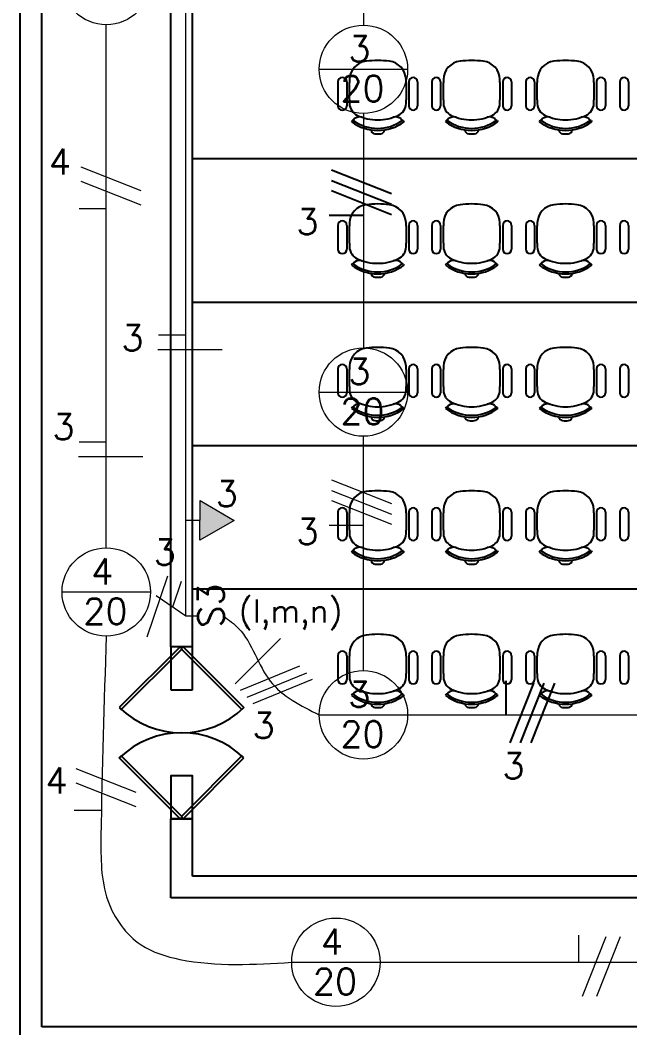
# Model space of a CAD drawing. Extents: x 1.6 to 100.8, y -3.3 to 55.9.
# Drawn here: x 55.66 to 59.91, y 8.2 to 15.22 of the extents above; entities that cross this region are included whole.
import ezdxf

# ---------------------------------------------------------------- set-up
doc = ezdxf.new("R2010")
doc.units = 0
doc.header["$MEASUREMENT"] = 0
doc.linetypes.add('HIDDEN', pattern=[0.375, 0.25, -0.125])
doc.layers.get('0').update_dxf_attribs({"linetype": 'CONTINUOUS'})
for name, color, linetype in [('2-MATERIAIS', 2, 'CONTINUOUS'), ('FIACAO', 6, 'CONTINUOUS'), ('Texto', 2, 'CONTINUOUS'), ('Tub_Eletr_parede', 3, 'CONTINUOUS'), ('Tub_Eletr_piso', 3, 'HIDDEN')]:
    doc.layers.add(name, color=color, linetype=linetype)
doc.styles.add('TXT_TEXTO', font='ROMANS.shx')

msp = doc.modelspace()

# ---------------------------------------------------------------- linework, layer by layer
at = {"color": 8}
for p, q in [((55.8081, 8.2042), (55.8081, 29.0042)), ((55.6581, 8.0542), (55.6581, 28.8542)), ((56.7081, 10.8542), (56.7081, 23.0042)), ((56.8581, 10.8542), (56.8581, 22.7542)), ((57.8725, 14.7914), (57.8725, 14.6249)), ((57.9336, 14.7914), (57.9336, 14.6249)), ((57.9524, 14.6671), (57.9524, 14.7875)), ((58.3472, 14.7875), (58.3472, 14.6671)), ((58.3659, 14.7914), (58.3659, 14.6249)), ((58.427, 14.7914), (58.427, 14.6249)), ((58.527, 14.7914), (58.527, 14.6249)), ((58.5881, 14.7914), (58.5881, 14.6249)), ((58.6068, 14.6671), (58.6068, 14.7875)), ((59.0016, 14.7875), (59.0016, 14.6671)), ((59.0203, 14.7914), (59.0203, 14.6249)), ((59.0814, 14.7914), (59.0814, 14.6249)), ((59.1814, 14.7914), (59.1814, 14.6249)), ((59.2425, 14.7914), (59.2425, 14.6249)), ((59.2613, 14.6671), (59.2613, 14.7875)), ((59.6561, 14.7875), (59.6561, 14.6671)), ((59.6748, 14.7914), (59.6748, 14.6249)), ((59.7359, 14.7914), (59.7359, 14.6249)), ((59.8359, 14.7914), (59.8359, 14.6249)), ((59.897, 14.7914), (59.897, 14.6249)), ((57.9721, 14.5217), (57.9665, 14.5141)), ((57.9882, 14.5352), (57.9787, 14.5226)), ((58.3114, 14.5352), (58.3208, 14.5226)), ((58.3274, 14.5217), (58.3331, 14.5141)), ((58.6266, 14.5217), (58.6209, 14.5141)), ((58.6426, 14.5352), (58.6332, 14.5226)), ((58.9658, 14.5352), (58.9753, 14.5226)), ((58.9819, 14.5217), (58.9875, 14.5141)), ((59.281, 14.5217), (59.2754, 14.5141)), ((59.2971, 14.5352), (59.2876, 14.5226)), ((59.6202, 14.5352), (59.6297, 14.5226)), ((59.6363, 14.5217), (59.642, 14.5141)), ((64.0081, 14.2542), (56.8581, 14.2542)), ((57.8725, 13.7914), (57.8725, 13.6249)), ((57.9336, 13.7914), (57.9336, 13.6249)), ((57.9524, 13.6671), (57.9524, 13.7875)), ((58.3472, 13.7875), (58.3472, 13.6671)), ((58.3659, 13.7914), (58.3659, 13.6249)), ((58.427, 13.7914), (58.427, 13.6249)), ((58.527, 13.7914), (58.527, 13.6249)), ((58.5881, 13.7914), (58.5881, 13.6249)), ((58.6068, 13.6671), (58.6068, 13.7875)), ((59.0016, 13.7875), (59.0016, 13.6671)), ((59.0203, 13.7914), (59.0203, 13.6249)), ((59.0814, 13.7914), (59.0814, 13.6249)), ((59.1814, 13.7914), (59.1814, 13.6249)), ((59.2425, 13.7914), (59.2425, 13.6249)), ((59.2613, 13.6671), (59.2613, 13.7875)), ((59.6561, 13.7875), (59.6561, 13.6671)), ((59.6748, 13.7914), (59.6748, 13.6249)), ((59.7359, 13.7914), (59.7359, 13.6249)), ((59.8359, 13.7914), (59.8359, 13.6249)), ((59.897, 13.7914), (59.897, 13.6249)), ((57.9721, 13.5217), (57.9665, 13.5141)), ((57.9882, 13.5352), (57.9787, 13.5226)), ((58.3114, 13.5352), (58.3208, 13.5226)), ((58.3274, 13.5217), (58.3331, 13.5141)), ((58.6266, 13.5217), (58.6209, 13.5141)), ((58.6426, 13.5352), (58.6332, 13.5226)), ((58.9658, 13.5352), (58.9753, 13.5226)), ((58.9819, 13.5217), (58.9875, 13.5141)), ((59.281, 13.5217), (59.2754, 13.5141)), ((59.2971, 13.5352), (59.2876, 13.5226)), ((59.6202, 13.5352), (59.6297, 13.5226)), ((59.6363, 13.5217), (59.642, 13.5141)), ((64.0081, 13.2542), (56.8581, 13.2542)), ((57.8725, 12.7914), (57.8725, 12.6249)), ((57.9336, 12.7914), (57.9336, 12.6249)), ((57.9524, 12.6671), (57.9524, 12.7875)), ((58.3472, 12.7875), (58.3472, 12.6671)), ((58.3659, 12.7914), (58.3659, 12.6249)), ((58.427, 12.7914), (58.427, 12.6249)), ((58.527, 12.7914), (58.527, 12.6249)), ((58.5881, 12.7914), (58.5881, 12.6249)), ((58.6068, 12.6671), (58.6068, 12.7875)), ((59.0016, 12.7875), (59.0016, 12.6671)), ((59.0203, 12.7914), (59.0203, 12.6249)), ((59.0814, 12.7914), (59.0814, 12.6249)), ((59.1814, 12.7914), (59.1814, 12.6249)), ((59.2425, 12.7914), (59.2425, 12.6249)), ((59.2613, 12.6671), (59.2613, 12.7875)), ((59.6561, 12.7875), (59.6561, 12.6671)), ((59.6748, 12.7914), (59.6748, 12.6249)), ((59.7359, 12.7914), (59.7359, 12.6249)), ((59.8359, 12.7914), (59.8359, 12.6249)), ((59.897, 12.7914), (59.897, 12.6249)), ((57.9721, 12.5217), (57.9665, 12.5141)), ((57.9882, 12.5352), (57.9787, 12.5226)), ((58.3114, 12.5352), (58.3208, 12.5226)), ((58.3274, 12.5217), (58.3331, 12.5141)), ((58.6266, 12.5217), (58.6209, 12.5141)), ((58.6426, 12.5352), (58.6332, 12.5226)), ((58.9658, 12.5352), (58.9753, 12.5226)), ((58.9819, 12.5217), (58.9875, 12.5141)), ((59.281, 12.5217), (59.2754, 12.5141)), ((59.2971, 12.5352), (59.2876, 12.5226)), ((59.6202, 12.5352), (59.6297, 12.5226)), ((59.6363, 12.5217), (59.642, 12.5141)), ((64.0081, 12.2542), (56.8581, 12.2542)), ((57.8725, 11.7914), (57.8725, 11.6249)), ((57.9336, 11.7914), (57.9336, 11.6249)), ((57.9524, 11.6671), (57.9524, 11.7875)), ((58.3472, 11.7875), (58.3472, 11.6671)), ((58.3659, 11.7914), (58.3659, 11.6249)), ((58.427, 11.7914), (58.427, 11.6249)), ((58.527, 11.7914), (58.527, 11.6249)), ((58.5881, 11.7914), (58.5881, 11.6249)), ((58.6068, 11.6671), (58.6068, 11.7875)), ((59.0016, 11.7875), (59.0016, 11.6671)), ((59.0203, 11.7914), (59.0203, 11.6249)), ((59.0814, 11.7914), (59.0814, 11.6249)), ((59.1814, 11.7914), (59.1814, 11.6249)), ((59.2425, 11.7914), (59.2425, 11.6249)), ((59.2613, 11.6671), (59.2613, 11.7875)), ((59.6561, 11.7875), (59.6561, 11.6671)), ((59.6748, 11.7914), (59.6748, 11.6249)), ((59.7359, 11.7914), (59.7359, 11.6249)), ((59.8359, 11.7914), (59.8359, 11.6249)), ((59.897, 11.7914), (59.897, 11.6249)), ((57.9721, 11.5217), (57.9665, 11.5141)), ((57.9882, 11.5352), (57.9787, 11.5226)), ((58.3114, 11.5352), (58.3208, 11.5226)), ((58.3274, 11.5217), (58.3331, 11.5141)), ((58.6266, 11.5217), (58.6209, 11.5141)), ((58.6426, 11.5352), (58.6332, 11.5226)), ((58.9658, 11.5352), (58.9753, 11.5226)), ((58.9819, 11.5217), (58.9875, 11.5141)), ((59.281, 11.5217), (59.2754, 11.5141)), ((59.2971, 11.5352), (59.2876, 11.5226)), ((59.6202, 11.5352), (59.6297, 11.5226)), ((59.6363, 11.5217), (59.642, 11.5141)), ((64.0081, 11.2542), (56.8581, 11.2542)), ((56.7731, 10.8542), (56.3488, 10.4299)), ((56.363, 10.4158), (56.7872, 10.84)), ((56.8581, 10.8542), (56.7081, 10.8542)), ((56.8581, 10.8542), (56.7081, 10.8542)), ((56.7081, 10.8542), (56.7081, 10.5542)), ((56.7872, 10.84), (56.7731, 10.8542)), ((56.779, 10.84), (56.7931, 10.8542)), ((57.2032, 10.4158), (56.779, 10.84)), ((56.7931, 10.8542), (57.2174, 10.4299)), ((56.8581, 10.5542), (56.8581, 10.8542)), ((57.8725, 10.7914), (57.8725, 10.6249)), ((57.9336, 10.7914), (57.9336, 10.6249)), ((57.9524, 10.6671), (57.9524, 10.7875)), ((58.3472, 10.7875), (58.3472, 10.6671)), ((58.3659, 10.7914), (58.3659, 10.6249)), ((58.427, 10.7914), (58.427, 10.6249)), ((58.527, 10.7914), (58.527, 10.6249)), ((58.5881, 10.7914), (58.5881, 10.6249)), ((58.6068, 10.6671), (58.6068, 10.7875)), ((59.0016, 10.7875), (59.0016, 10.6671)), ((59.0203, 10.7914), (59.0203, 10.6249)), ((59.0814, 10.7914), (59.0814, 10.6249)), ((59.1814, 10.7914), (59.1814, 10.6249)), ((59.2425, 10.7914), (59.2425, 10.6249)), ((59.2613, 10.6671), (59.2613, 10.7875)), ((59.6561, 10.7875), (59.6561, 10.6671)), ((59.6748, 10.7914), (59.6748, 10.6249)), ((59.7359, 10.7914), (59.7359, 10.6249)), ((59.8359, 10.7914), (59.8359, 10.6249)), ((59.897, 10.7914), (59.897, 10.6249)), ((56.7081, 10.5542), (56.8581, 10.5542)), ((57.9721, 10.5217), (57.9665, 10.5141)), ((57.9882, 10.5352), (57.9787, 10.5226)), ((58.3114, 10.5352), (58.3208, 10.5226)), ((58.3274, 10.5217), (58.3331, 10.5141)), ((58.6266, 10.5217), (58.6209, 10.5141)), ((58.6426, 10.5352), (58.6332, 10.5226)), ((58.9658, 10.5352), (58.9753, 10.5226)), ((58.9819, 10.5217), (58.9875, 10.5141)), ((59.281, 10.5217), (59.2754, 10.5141)), ((59.2971, 10.5352), (59.2876, 10.5226)), ((59.6202, 10.5352), (59.6297, 10.5226)), ((59.6363, 10.5217), (59.642, 10.5141)), ((56.3488, 10.4299), (56.363, 10.4158)), ((57.2174, 10.4299), (57.2032, 10.4158)), ((56.3488, 10.0784), (56.363, 10.0926)), ((56.7731, 9.6542), (56.3488, 10.0784)), ((56.363, 10.0926), (56.7872, 9.6683)), ((57.2032, 10.0926), (56.779, 9.6683)), ((56.7931, 9.6542), (57.2174, 10.0784)), ((57.2174, 10.0784), (57.2032, 10.0926)), ((56.8581, 9.6542), (56.7081, 9.6542)), ((56.7081, 9.1042), (56.7081, 9.6542)), ((56.7872, 9.6683), (56.7731, 9.6542)), ((56.779, 9.6683), (56.7931, 9.6542)), ((56.8581, 9.2542), (56.8581, 9.6542)), ((64.0081, 9.2542), (56.8581, 9.2542)), ((64.1581, 9.1042), (56.7081, 9.1042)), ((64.0081, 8.2042), (55.8081, 8.2042))]:
    msp.add_line(p, q, dxfattribs=at)
msp.add_lwpolyline([(56.7081, 9.6542), (56.8581, 9.6542), (56.8581, 9.9542), (56.7081, 9.9542)], close=True, dxfattribs=at)
for centre, radius, start, end in [((58.0842, 14.8048), 0.1316, 96.84497, 178.27072), ((58.1498, 14.2588), 0.6815, 90, 96.84497), ((58.1498, 14.2588), 0.6815, 83.15503, 90), ((58.2153, 14.8048), 0.1316, 1.72928, 83.15503), ((58.7387, 14.8048), 0.1316, 96.84497, 178.27072), ((58.8042, 14.2588), 0.6815, 90, 96.84497), ((58.8042, 14.2588), 0.6815, 83.15503, 90), ((58.8698, 14.8048), 0.1316, 1.72928, 83.15503), ((59.3931, 14.8048), 0.1316, 96.84497, 178.27072), ((59.4587, 14.2588), 0.6815, 90, 96.84497), ((59.4587, 14.2588), 0.6815, 83.15503, 90), ((59.5242, 14.8048), 0.1316, 1.72928, 83.15503), ((57.9031, 14.7914), 0.0306, 0, 180), ((58.6574, 14.7875), 0.705, 178.27072, 180), ((57.6422, 14.7875), 0.705, 0, 1.72928), ((58.3964, 14.7914), 0.0306, 0, 180), ((58.5575, 14.7914), 0.0306, 0, 180), ((59.3118, 14.7875), 0.705, 178.27072, 180), ((58.2966, 14.7875), 0.705, 0, 1.72928), ((59.0509, 14.7914), 0.0306, 0, 180), ((59.212, 14.7914), 0.0306, 0, 180), ((59.9663, 14.7875), 0.705, 178.27072, 180), ((58.9511, 14.7875), 0.705, 0, 1.72928), ((59.7053, 14.7914), 0.0306, 0, 180), ((59.8664, 14.7914), 0.0306, 0, 180), ((57.9031, 14.6249), 0.0306, 180, 0), ((58.8454, 14.6671), 0.893, 180, 181.69261), ((58.0467, 14.6435), 0.094, 181.69261, 245.06117), ((58.2528, 14.6435), 0.094, 294.93883, 358.30739), ((57.4542, 14.6671), 0.893, 358.30739, 360), ((58.3964, 14.6249), 0.0306, 180, 0), ((58.5575, 14.6249), 0.0306, 180, 0), ((59.4998, 14.6671), 0.893, 180, 181.69261), ((58.7012, 14.6435), 0.094, 181.69261, 245.06117), ((58.9073, 14.6435), 0.094, 294.93883, 358.30739), ((58.1086, 14.6671), 0.893, 358.30739, 360), ((59.0509, 14.6249), 0.0306, 180, 0), ((59.212, 14.6249), 0.0306, 180, 0), ((60.1543, 14.6671), 0.893, 180, 181.69261), ((59.3556, 14.6435), 0.094, 181.69261, 245.06117), ((59.5617, 14.6435), 0.094, 294.93883, 358.30739), ((58.7631, 14.6671), 0.893, 358.30739, 360), ((59.7053, 14.6249), 0.0306, 180, 0), ((59.8664, 14.6249), 0.0306, 180, 0), ((58.0245, 14.4846), 0.0623, 74.26037, 125.65949), ((58.1498, 14.8651), 0.3384, 245.06117, 270), ((58.1498, 14.8651), 0.3384, 270, 294.93883), ((58.275, 14.4846), 0.0623, 54.34051, 105.73963), ((58.6789, 14.4846), 0.0623, 74.26037, 125.65949), ((58.8042, 14.8651), 0.3384, 245.06117, 270), ((58.8042, 14.8651), 0.3384, 270, 294.93883), ((58.9295, 14.4846), 0.0623, 54.34051, 105.73963), ((59.3334, 14.4846), 0.0623, 74.26037, 125.65949), ((59.4587, 14.8651), 0.3384, 245.06117, 270), ((59.4587, 14.8651), 0.3384, 270, 294.93883), ((59.5839, 14.4846), 0.0623, 54.34051, 105.73963), ((58.1498, 14.7585), 0.3055, 233.1301, 306.8699), ((57.9759, 14.5188), 0.0047, 54.0396, 143.1301), ((58.1498, 14.7585), 0.2914, 234.0396, 305.9604), ((58.3236, 14.5188), 0.0047, 36.8699, 125.9604), ((58.8042, 14.7585), 0.3055, 233.1301, 306.8699), ((58.6303, 14.5188), 0.0047, 54.0396, 143.1301), ((58.8042, 14.7585), 0.2914, 234.0396, 305.9604), ((58.9781, 14.5188), 0.0047, 36.8699, 125.9604), ((59.4587, 14.7585), 0.3055, 233.1301, 306.8699), ((59.2848, 14.5188), 0.0047, 54.0396, 143.1301), ((59.4587, 14.7585), 0.2914, 234.0396, 305.9604), ((59.6325, 14.5188), 0.0047, 36.8699, 125.9604), ((58.131, 14.4583), 0.0282, 183.37191, 266.41668), ((58.1498, 14.7585), 0.329, 266.41668, 273.58332), ((58.1686, 14.4583), 0.0282, 273.58332, 356.62809), ((58.7854, 14.4583), 0.0282, 183.37191, 266.41668), ((58.8042, 14.7585), 0.329, 266.41668, 273.58332), ((58.823, 14.4583), 0.0282, 273.58332, 356.62809), ((59.4399, 14.4583), 0.0282, 183.37191, 266.41668), ((59.4587, 14.7585), 0.329, 266.41668, 273.58332), ((59.4775, 14.4583), 0.0282, 273.58332, 356.62809), ((58.0842, 13.8048), 0.1316, 96.84497, 178.27072), ((58.1498, 13.2588), 0.6815, 90, 96.84497), ((58.1498, 13.2588), 0.6815, 83.15503, 90), ((58.2153, 13.8048), 0.1316, 1.72928, 83.15503), ((58.7387, 13.8048), 0.1316, 96.84497, 178.27072), ((58.8042, 13.2588), 0.6815, 90, 96.84497), ((58.8042, 13.2588), 0.6815, 83.15503, 90), ((58.8698, 13.8048), 0.1316, 1.72928, 83.15503), ((59.3931, 13.8048), 0.1316, 96.84497, 178.27072), ((59.4587, 13.2588), 0.6815, 90, 96.84497), ((59.4587, 13.2588), 0.6815, 83.15503, 90), ((59.5242, 13.8048), 0.1316, 1.72928, 83.15503), ((57.9031, 13.7914), 0.0306, 0, 180), ((58.6574, 13.7875), 0.705, 178.27072, 180), ((57.6422, 13.7875), 0.705, 0, 1.72928), ((58.3964, 13.7914), 0.0306, 0, 180), ((58.5575, 13.7914), 0.0306, 0, 180), ((59.3118, 13.7875), 0.705, 178.27072, 180), ((58.2966, 13.7875), 0.705, 0, 1.72928), ((59.0509, 13.7914), 0.0306, 0, 180), ((59.212, 13.7914), 0.0306, 0, 180), ((59.9663, 13.7875), 0.705, 178.27072, 180), ((58.9511, 13.7875), 0.705, 0, 1.72928), ((59.7053, 13.7914), 0.0306, 0, 180), ((59.8664, 13.7914), 0.0306, 0, 180), ((58.8454, 13.6671), 0.893, 180, 181.69261), ((58.0467, 13.6435), 0.094, 181.69261, 245.06117), ((58.2528, 13.6435), 0.094, 294.93883, 358.30739), ((57.4542, 13.6671), 0.893, 358.30739, 360), ((59.4998, 13.6671), 0.893, 180, 181.69261), ((58.7012, 13.6435), 0.094, 181.69261, 245.06117), ((58.9073, 13.6435), 0.094, 294.93883, 358.30739), ((58.1086, 13.6671), 0.893, 358.30739, 360), ((60.1543, 13.6671), 0.893, 180, 181.69261), ((59.3556, 13.6435), 0.094, 181.69261, 245.06117), ((59.5617, 13.6435), 0.094, 294.93883, 358.30739), ((58.7631, 13.6671), 0.893, 358.30739, 360), ((57.9031, 13.6249), 0.0306, 180, 0), ((58.3964, 13.6249), 0.0306, 180, 0), ((58.5575, 13.6249), 0.0306, 180, 0), ((59.0509, 13.6249), 0.0306, 180, 0), ((59.212, 13.6249), 0.0306, 180, 0), ((59.7053, 13.6249), 0.0306, 180, 0), ((59.8664, 13.6249), 0.0306, 180, 0), ((58.1498, 13.7585), 0.3055, 233.1301, 306.8699), ((57.9759, 13.5188), 0.0047, 54.0396, 143.1301), ((58.1498, 13.7585), 0.2914, 234.0396, 305.9604), ((58.0245, 13.4846), 0.0623, 74.26037, 125.65949), ((58.1498, 13.8651), 0.3384, 245.06117, 270), ((58.1498, 13.8651), 0.3384, 270, 294.93883), ((58.275, 13.4846), 0.0623, 54.34051, 105.73963), ((58.3236, 13.5188), 0.0047, 36.8699, 125.9604), ((58.8042, 13.7585), 0.3055, 233.1301, 306.8699), ((58.6303, 13.5188), 0.0047, 54.0396, 143.1301), ((58.8042, 13.7585), 0.2914, 234.0396, 305.9604), ((58.6789, 13.4846), 0.0623, 74.26037, 125.65949), ((58.8042, 13.8651), 0.3384, 245.06117, 270), ((58.8042, 13.8651), 0.3384, 270, 294.93883), ((58.9295, 13.4846), 0.0623, 54.34051, 105.73963), ((58.9781, 13.5188), 0.0047, 36.8699, 125.9604), ((59.4587, 13.7585), 0.3055, 233.1301, 306.8699), ((59.2848, 13.5188), 0.0047, 54.0396, 143.1301), ((59.4587, 13.7585), 0.2914, 234.0396, 305.9604), ((59.3334, 13.4846), 0.0623, 74.26037, 125.65949), ((59.4587, 13.8651), 0.3384, 245.06117, 270), ((59.4587, 13.8651), 0.3384, 270, 294.93883), ((59.5839, 13.4846), 0.0623, 54.34051, 105.73963), ((59.6325, 13.5188), 0.0047, 36.8699, 125.9604), ((58.131, 13.4583), 0.0282, 183.37191, 266.41668), ((58.1498, 13.7585), 0.329, 266.41668, 273.58332), ((58.1686, 13.4583), 0.0282, 273.58332, 356.62809), ((58.7854, 13.4583), 0.0282, 183.37191, 266.41668), ((58.8042, 13.7585), 0.329, 266.41668, 273.58332), ((58.823, 13.4583), 0.0282, 273.58332, 356.62809), ((59.4399, 13.4583), 0.0282, 183.37191, 266.41668), ((59.4587, 13.7585), 0.329, 266.41668, 273.58332), ((59.4775, 13.4583), 0.0282, 273.58332, 356.62809), ((58.0842, 12.8048), 0.1316, 96.84497, 178.27072), ((58.1498, 12.2588), 0.6815, 90, 96.84497), ((58.1498, 12.2588), 0.6815, 83.15503, 90), ((58.2153, 12.8048), 0.1316, 1.72928, 83.15503), ((58.7387, 12.8048), 0.1316, 96.84497, 178.27072), ((58.8042, 12.2588), 0.6815, 90, 96.84497), ((58.8042, 12.2588), 0.6815, 83.15503, 90), ((58.8698, 12.8048), 0.1316, 1.72928, 83.15503), ((59.3931, 12.8048), 0.1316, 96.84497, 178.27072), ((59.4587, 12.2588), 0.6815, 90, 96.84497), ((59.4587, 12.2588), 0.6815, 83.15503, 90), ((59.5242, 12.8048), 0.1316, 1.72928, 83.15503), ((57.9031, 12.7914), 0.0306, 0, 180), ((58.6574, 12.7875), 0.705, 178.27072, 180), ((57.6422, 12.7875), 0.705, 0, 1.72928), ((58.3964, 12.7914), 0.0306, 0, 180), ((58.5575, 12.7914), 0.0306, 0, 180), ((59.3118, 12.7875), 0.705, 178.27072, 180), ((58.2966, 12.7875), 0.705, 0, 1.72928), ((59.0509, 12.7914), 0.0306, 0, 180), ((59.212, 12.7914), 0.0306, 0, 180), ((59.9663, 12.7875), 0.705, 178.27072, 180), ((58.9511, 12.7875), 0.705, 0, 1.72928), ((59.7053, 12.7914), 0.0306, 0, 180), ((59.8664, 12.7914), 0.0306, 0, 180), ((58.8454, 12.6671), 0.893, 180, 181.69261), ((57.4542, 12.6671), 0.893, 358.30739, 360), ((59.4998, 12.6671), 0.893, 180, 181.69261), ((58.1086, 12.6671), 0.893, 358.30739, 360), ((60.1543, 12.6671), 0.893, 180, 181.69261), ((58.7631, 12.6671), 0.893, 358.30739, 360), ((57.9031, 12.6249), 0.0306, 180, 0), ((58.0467, 12.6435), 0.094, 181.69261, 245.06117), ((58.2528, 12.6435), 0.094, 294.93883, 358.30739), ((58.3964, 12.6249), 0.0306, 180, 0), ((58.5575, 12.6249), 0.0306, 180, 0), ((58.7012, 12.6435), 0.094, 181.69261, 245.06117), ((58.9073, 12.6435), 0.094, 294.93883, 358.30739), ((59.0509, 12.6249), 0.0306, 180, 0), ((59.212, 12.6249), 0.0306, 180, 0), ((59.3556, 12.6435), 0.094, 181.69261, 245.06117), ((59.5617, 12.6435), 0.094, 294.93883, 358.30739), ((59.7053, 12.6249), 0.0306, 180, 0), ((59.8664, 12.6249), 0.0306, 180, 0), ((58.1498, 12.7585), 0.3055, 233.1301, 306.8699), ((57.9759, 12.5188), 0.0047, 54.0396, 143.1301), ((58.1498, 12.7585), 0.2914, 234.0396, 305.9604), ((58.0245, 12.4846), 0.0623, 74.26037, 125.65949), ((58.1498, 12.8651), 0.3384, 245.06117, 270), ((58.1498, 12.8651), 0.3384, 270, 294.93883), ((58.275, 12.4846), 0.0623, 54.34051, 105.73963), ((58.3236, 12.5188), 0.0047, 36.8699, 125.9604), ((58.8042, 12.7585), 0.3055, 233.1301, 306.8699), ((58.6303, 12.5188), 0.0047, 54.0396, 143.1301), ((58.8042, 12.7585), 0.2914, 234.0396, 305.9604), ((58.6789, 12.4846), 0.0623, 74.26037, 125.65949), ((58.8042, 12.8651), 0.3384, 245.06117, 270), ((58.8042, 12.8651), 0.3384, 270, 294.93883), ((58.9295, 12.4846), 0.0623, 54.34051, 105.73963), ((58.9781, 12.5188), 0.0047, 36.8699, 125.9604), ((59.4587, 12.7585), 0.3055, 233.1301, 306.8699), ((59.2848, 12.5188), 0.0047, 54.0396, 143.1301), ((59.4587, 12.7585), 0.2914, 234.0396, 305.9604), ((59.3334, 12.4846), 0.0623, 74.26037, 125.65949), ((59.4587, 12.8651), 0.3384, 245.06117, 270), ((59.4587, 12.8651), 0.3384, 270, 294.93883), ((59.5839, 12.4846), 0.0623, 54.34051, 105.73963), ((59.6325, 12.5188), 0.0047, 36.8699, 125.9604), ((58.131, 12.4583), 0.0282, 183.37191, 266.41668), ((58.1686, 12.4583), 0.0282, 273.58332, 356.62809), ((58.7854, 12.4583), 0.0282, 183.37191, 266.41668), ((58.823, 12.4583), 0.0282, 273.58332, 356.62809), ((59.4399, 12.4583), 0.0282, 183.37191, 266.41668), ((59.4775, 12.4583), 0.0282, 273.58332, 356.62809), ((58.1498, 12.7585), 0.329, 266.41668, 273.58332), ((58.8042, 12.7585), 0.329, 266.41668, 273.58332), ((59.4587, 12.7585), 0.329, 266.41668, 273.58332), ((58.0842, 11.8048), 0.1316, 96.84497, 178.27072), ((58.1498, 11.2588), 0.6815, 90, 96.84497), ((58.1498, 11.2588), 0.6815, 83.15503, 90), ((58.2153, 11.8048), 0.1316, 1.72928, 83.15503), ((58.7387, 11.8048), 0.1316, 96.84497, 178.27072), ((58.8042, 11.2588), 0.6815, 90, 96.84497), ((58.8042, 11.2588), 0.6815, 83.15503, 90), ((58.8698, 11.8048), 0.1316, 1.72928, 83.15503), ((59.3931, 11.8048), 0.1316, 96.84497, 178.27072), ((59.4587, 11.2588), 0.6815, 90, 96.84497), ((59.4587, 11.2588), 0.6815, 83.15503, 90), ((59.5242, 11.8048), 0.1316, 1.72928, 83.15503), ((57.9031, 11.7914), 0.0306, 0, 180), ((58.6574, 11.7875), 0.705, 178.27072, 180), ((57.6422, 11.7875), 0.705, 0, 1.72928), ((58.3964, 11.7914), 0.0306, 0, 180), ((58.5575, 11.7914), 0.0306, 0, 180), ((59.3118, 11.7875), 0.705, 178.27072, 180), ((58.2966, 11.7875), 0.705, 0, 1.72928), ((59.0509, 11.7914), 0.0306, 0, 180), ((59.212, 11.7914), 0.0306, 0, 180), ((59.9663, 11.7875), 0.705, 178.27072, 180), ((58.9511, 11.7875), 0.705, 0, 1.72928), ((59.7053, 11.7914), 0.0306, 0, 180), ((59.8664, 11.7914), 0.0306, 0, 180), ((58.8454, 11.6671), 0.893, 180, 181.69261), ((57.4542, 11.6671), 0.893, 358.30739, 360), ((59.4998, 11.6671), 0.893, 180, 181.69261), ((58.1086, 11.6671), 0.893, 358.30739, 360), ((60.1543, 11.6671), 0.893, 180, 181.69261), ((58.7631, 11.6671), 0.893, 358.30739, 360), ((57.9031, 11.6249), 0.0306, 180, 0), ((58.0467, 11.6435), 0.094, 181.69261, 245.06117), ((58.2528, 11.6435), 0.094, 294.93883, 358.30739), ((58.3964, 11.6249), 0.0306, 180, 0), ((58.5575, 11.6249), 0.0306, 180, 0), ((58.7012, 11.6435), 0.094, 181.69261, 245.06117), ((58.9073, 11.6435), 0.094, 294.93883, 358.30739), ((59.0509, 11.6249), 0.0306, 180, 0), ((59.212, 11.6249), 0.0306, 180, 0), ((59.3556, 11.6435), 0.094, 181.69261, 245.06117), ((59.5617, 11.6435), 0.094, 294.93883, 358.30739), ((59.7053, 11.6249), 0.0306, 180, 0), ((59.8664, 11.6249), 0.0306, 180, 0), ((57.9759, 11.5188), 0.0047, 54.0396, 143.1301), ((58.1498, 11.7585), 0.2914, 234.0396, 305.9604), ((58.0245, 11.4846), 0.0623, 74.26037, 125.65949), ((58.1498, 11.8651), 0.3384, 245.06117, 270), ((58.1498, 11.8651), 0.3384, 270, 294.93883), ((58.275, 11.4846), 0.0623, 54.34051, 105.73963), ((58.3236, 11.5188), 0.0047, 36.8699, 125.9604), ((58.6303, 11.5188), 0.0047, 54.0396, 143.1301), ((58.8042, 11.7585), 0.2914, 234.0396, 305.9604), ((58.6789, 11.4846), 0.0623, 74.26037, 125.65949), ((58.8042, 11.8651), 0.3384, 245.06117, 270), ((58.8042, 11.8651), 0.3384, 270, 294.93883), ((58.9295, 11.4846), 0.0623, 54.34051, 105.73963), ((58.9781, 11.5188), 0.0047, 36.8699, 125.9604), ((59.2848, 11.5188), 0.0047, 54.0396, 143.1301), ((59.4587, 11.7585), 0.2914, 234.0396, 305.9604), ((59.3334, 11.4846), 0.0623, 74.26037, 125.65949), ((59.4587, 11.8651), 0.3384, 245.06117, 270), ((59.4587, 11.8651), 0.3384, 270, 294.93883), ((59.5839, 11.4846), 0.0623, 54.34051, 105.73963), ((59.6325, 11.5188), 0.0047, 36.8699, 125.9604), ((58.1498, 11.7585), 0.3055, 233.1301, 306.8699), ((58.131, 11.4583), 0.0282, 183.37191, 266.41668), ((58.1686, 11.4583), 0.0282, 273.58332, 356.62809), ((58.8042, 11.7585), 0.3055, 233.1301, 306.8699), ((58.7854, 11.4583), 0.0282, 183.37191, 266.41668), ((58.823, 11.4583), 0.0282, 273.58332, 356.62809), ((59.4587, 11.7585), 0.3055, 233.1301, 306.8699), ((59.4399, 11.4583), 0.0282, 183.37191, 266.41668), ((59.4775, 11.4583), 0.0282, 273.58332, 356.62809), ((58.1498, 11.7585), 0.329, 266.41668, 273.58332), ((58.8042, 11.7585), 0.329, 266.41668, 273.58332), ((59.4587, 11.7585), 0.329, 266.41668, 273.58332), ((58.0842, 10.8048), 0.1316, 96.84497, 178.27072), ((58.1498, 10.2588), 0.6815, 90, 96.84497), ((58.1498, 10.2588), 0.6815, 83.15503, 90), ((58.2153, 10.8048), 0.1316, 1.72928, 83.15503), ((58.7387, 10.8048), 0.1316, 96.84497, 178.27072), ((58.8042, 10.2588), 0.6815, 90, 96.84497), ((58.8042, 10.2588), 0.6815, 83.15503, 90), ((58.8698, 10.8048), 0.1316, 1.72928, 83.15503), ((59.3931, 10.8048), 0.1316, 96.84497, 178.27072), ((59.4587, 10.2588), 0.6815, 90, 96.84497), ((59.4587, 10.2588), 0.6815, 83.15503, 90), ((59.5242, 10.8048), 0.1316, 1.72928, 83.15503), ((57.9031, 10.7914), 0.0306, 0, 180), ((58.3964, 10.7914), 0.0306, 0, 180), ((58.5575, 10.7914), 0.0306, 0, 180), ((59.0509, 10.7914), 0.0306, 0, 180), ((59.212, 10.7914), 0.0306, 0, 180), ((59.7053, 10.7914), 0.0306, 0, 180), ((59.8664, 10.7914), 0.0306, 0, 180), ((58.6574, 10.7875), 0.705, 178.27072, 180), ((57.6422, 10.7875), 0.705, 0, 1.72928), ((59.3118, 10.7875), 0.705, 178.27072, 180), ((58.2966, 10.7875), 0.705, 0, 1.72928), ((59.9663, 10.7875), 0.705, 178.27072, 180), ((58.9511, 10.7875), 0.705, 0, 1.72928), ((57.9031, 10.6249), 0.0306, 180, 0), ((58.8454, 10.6671), 0.893, 180, 181.69261), ((58.0467, 10.6435), 0.094, 181.69261, 245.06117), ((58.2528, 10.6435), 0.094, 294.93883, 358.30739), ((57.4542, 10.6671), 0.893, 358.30739, 360), ((58.3964, 10.6249), 0.0306, 180, 0), ((58.5575, 10.6249), 0.0306, 180, 0), ((59.4998, 10.6671), 0.893, 180, 181.69261), ((58.7012, 10.6435), 0.094, 181.69261, 245.06117), ((58.9073, 10.6435), 0.094, 294.93883, 358.30739), ((58.1086, 10.6671), 0.893, 358.30739, 360), ((59.0509, 10.6249), 0.0306, 180, 0), ((59.212, 10.6249), 0.0306, 180, 0), ((60.1543, 10.6671), 0.893, 180, 181.69261), ((59.3556, 10.6435), 0.094, 181.69261, 245.06117), ((59.5617, 10.6435), 0.094, 294.93883, 358.30739), ((58.7631, 10.6671), 0.893, 358.30739, 360), ((59.7053, 10.6249), 0.0306, 180, 0), ((59.8664, 10.6249), 0.0306, 180, 0), ((58.0245, 10.4846), 0.0623, 74.26037, 125.65949), ((58.1498, 10.8651), 0.3384, 245.06117, 270), ((58.1498, 10.8651), 0.3384, 270, 294.93883), ((58.275, 10.4846), 0.0623, 54.34051, 105.73963), ((58.6789, 10.4846), 0.0623, 74.26037, 125.65949), ((58.8042, 10.8651), 0.3384, 245.06117, 270), ((58.8042, 10.8651), 0.3384, 270, 294.93883), ((58.9295, 10.4846), 0.0623, 54.34051, 105.73963), ((59.3334, 10.4846), 0.0623, 74.26037, 125.65949), ((59.4587, 10.8651), 0.3384, 245.06117, 270), ((59.4587, 10.8651), 0.3384, 270, 294.93883), ((59.5839, 10.4846), 0.0623, 54.34051, 105.73963), ((58.1498, 10.7585), 0.3055, 233.1301, 306.8699), ((57.9759, 10.5188), 0.0047, 54.0396, 143.1301), ((58.1498, 10.7585), 0.2914, 234.0396, 305.9604), ((58.3236, 10.5188), 0.0047, 36.8699, 125.9604), ((58.8042, 10.7585), 0.3055, 233.1301, 306.8699), ((58.6303, 10.5188), 0.0047, 54.0396, 143.1301), ((58.8042, 10.7585), 0.2914, 234.0396, 305.9604), ((58.9781, 10.5188), 0.0047, 36.8699, 125.9604), ((59.4587, 10.7585), 0.3055, 233.1301, 306.8699), ((59.2848, 10.5188), 0.0047, 54.0396, 143.1301), ((59.4587, 10.7585), 0.2914, 234.0396, 305.9604), ((59.6325, 10.5188), 0.0047, 36.8699, 125.9604), ((56.7831, 10.8785), 0.6243, 225.92839, 314.07161), ((58.131, 10.4583), 0.0282, 183.37191, 266.41668), ((58.1498, 10.7585), 0.329, 266.41668, 273.58332), ((58.1686, 10.4583), 0.0282, 273.58332, 356.62809), ((58.7854, 10.4583), 0.0282, 183.37191, 266.41668), ((58.8042, 10.7585), 0.329, 266.41668, 273.58332), ((58.823, 10.4583), 0.0282, 273.58332, 356.62809), ((59.4399, 10.4583), 0.0282, 183.37191, 266.41668), ((59.4587, 10.7585), 0.329, 266.41668, 273.58332), ((59.4775, 10.4583), 0.0282, 273.58332, 356.62809), ((56.7831, 9.6299), 0.6243, 45.92839, 134.07161)]:
    msp.add_arc(centre, radius, start, end, dxfattribs=at)
at = {"layer": '2-MATERIAIS', "linetype": 'Continuous', "lineweight": 15}
for p, q in [((57.7416, 14.8792), (58.3579, 14.8792)), ((57.7416, 12.6292), (58.3579, 12.6292)), ((55.95, 11.2354), (56.5662, 11.2354)), ((57.7416, 10.3792), (58.3579, 10.3792)), ((57.55, 8.6542), (58.1662, 8.6542))]:
    msp.add_line(p, q, dxfattribs=at)
at = {"layer": '2-MATERIAIS', "color": 4, "lineweight": 15}
msp.add_line((56.9115, 11.7347), (56.8115, 11.7347), dxfattribs=at)
msp.add_lwpolyline([(56.9104, 11.5969), (56.9126, 11.8725), (57.1502, 11.7329)], close=True, dxfattribs=at)
at = {"layer": '2-MATERIAIS', "linetype": 'Continuous', "lineweight": 15}
for centre in [(56.2581, 15.4979), (58.0498, 14.8792), (58.0498, 12.6292), (56.2581, 11.2354), (58.0498, 10.3792), (57.8581, 8.6542)]:
    msp.add_circle(centre, 0.3081, dxfattribs=at)
at = {"layer": '2-MATERIAIS', "color": 4, "lineweight": 15}
msp.add_solid([(56.9104, 11.5969), (57.1502, 11.7329), (56.9126, 11.8725)], dxfattribs=at)
at = {"layer": 'FIACAO', "lineweight": 15}
for p, q in [((56.0809, 14.199), (56.4978, 14.0339)), ((56.0809, 14.0989), (56.4978, 13.9338)), ((56.0685, 13.9086), (56.2581, 13.9086)), ((56.6219, 13.0283), (56.8115, 13.0283)), ((56.6183, 12.9264), (57.0667, 12.9264)), ((56.0685, 12.283), (56.2581, 12.283)), ((56.0649, 12.181), (56.5133, 12.181)), ((57.8284, 12.0176), (58.2453, 11.8525)), ((57.8284, 11.9434), (58.2453, 11.7783)), ((57.8284, 11.8727), (58.2453, 11.7076)), ((57.8124, 11.7017), (58.0498, 11.7017)), ((56.6851, 11.3457), (56.5409, 10.9211)), ((56.7804, 11.3094), (56.7195, 11.1299)), ((57.4722, 10.9119), (57.1559, 10.5941)), ((57.6052, 10.7175), (57.1902, 10.5475)), ((57.653, 10.6697), (57.2381, 10.4997)), ((57.6935, 10.6256), (57.2786, 10.4555)), ((56.0467, 10.0051), (56.4636, 9.84)), ((56.0467, 9.905), (56.4636, 9.7399)), ((56.0344, 9.7147), (56.2239, 9.7147)), ((59.5481, 8.8437), (59.5481, 8.6542)), ((59.7384, 8.8314), (59.5733, 8.4145)), ((59.8384, 8.8314), (59.6733, 8.4145))]:
    msp.add_line(p, q, dxfattribs=at)
at = {"layer": 'FIACAO'}
for p, q in [((57.8284, 14.1781), (58.2453, 14.013)), ((57.8284, 14.1039), (58.2453, 13.9388)), ((57.8284, 14.0332), (58.2453, 13.8681)), ((57.8124, 13.8622), (58.0498, 13.8622)), ((59.0433, 10.6166), (59.0433, 10.3792)), ((59.2357, 10.6005), (59.0706, 10.1836)), ((59.3064, 10.6005), (59.1413, 10.1836)), ((59.3807, 10.6005), (59.2155, 10.1836))]:
    msp.add_line(p, q, dxfattribs=at)
at = {"layer": 'Tub_Eletr_parede', "lineweight": 15}
for p, q in [((56.8115, 11.0666), (56.8115, 22.7957)), ((58.0498, 16.821), (58.0498, 15.1873)), ((56.2581, 11.5436), (56.2581, 15.1898)), ((58.0498, 14.571), (58.0498, 12.9373)), ((58.0498, 10.6873), (58.0498, 12.321)), ((56.8967, 11.0666), (56.8115, 11.0666)), ((58.3579, 10.3792), (60.125, 10.3792)), ((58.1662, 8.6542), (61.65, 8.6542))]:
    msp.add_line(p, q, dxfattribs=at)
for points in [[(57.0768, 11.066), (57.1799, 10.9814), (57.4008, 10.6136), (57.7416, 10.3792)], [(56.2581, 10.9273), (56.2213, 9.532), (56.2696, 9.0838), (56.5011, 8.7754), (56.7713, 8.6742), (57.55, 8.6542)]]:
    msp.add_spline(points, degree=3, dxfattribs=at)
at = {"layer": 'Tub_Eletr_piso', "lineweight": 15}
msp.add_line((56.8115, 11.0666), (56.5662, 11.2354), dxfattribs=at)

# ---------------------------------------------------------------- texts
at = {"layer": 'Texto', "lineweight": 15, "style": 'TXT_TEXTO'}
for s, p in [('3', (57.9444, 14.9323)), ('20', (57.8892, 14.6545)), ('4', (55.8582, 14.1449)), ('3', (56.3632, 12.9175)), ('3', (57.9444, 12.6823)), ('20', (57.8892, 12.4045)), ('3', (55.8824, 12.2977)), ('3', (57.0199, 11.8307)), ('3', (57.583, 11.567)), ('3', (56.588, 11.4233)), ('4', (56.1527, 11.2886)), ('20', (56.0976, 11.0107)), ('3', (57.9444, 10.4323)), ('3', (57.2772, 10.2155)), ('20', (57.8892, 10.1545)), ('4', (55.8342, 9.8317)), ('4', (57.7527, 8.7073)), ('20', (57.6976, 8.4295))]:
    msp.add_text(s, height=0.18, dxfattribs=at).set_placement(p)
at = {"layer": 'Texto', "style": 'TXT_TEXTO'}
for p in [(57.583, 13.7274), (59.0183, 9.9338)]:
    msp.add_text('3', height=0.18, dxfattribs=at).set_placement(p)
at = {"layer": 'Texto', "color": 4, "lineweight": 15, "style": 'TXT_TEXTO'}
msp.add_text('S3', height=0.18, rotation=90, dxfattribs=at).set_placement((57.0767, 10.9862))
msp.add_text('(l,m,n)', height=0.16, dxfattribs=at).set_placement((57.1829, 11.023))

doc.saveas('drawing.dxf')
